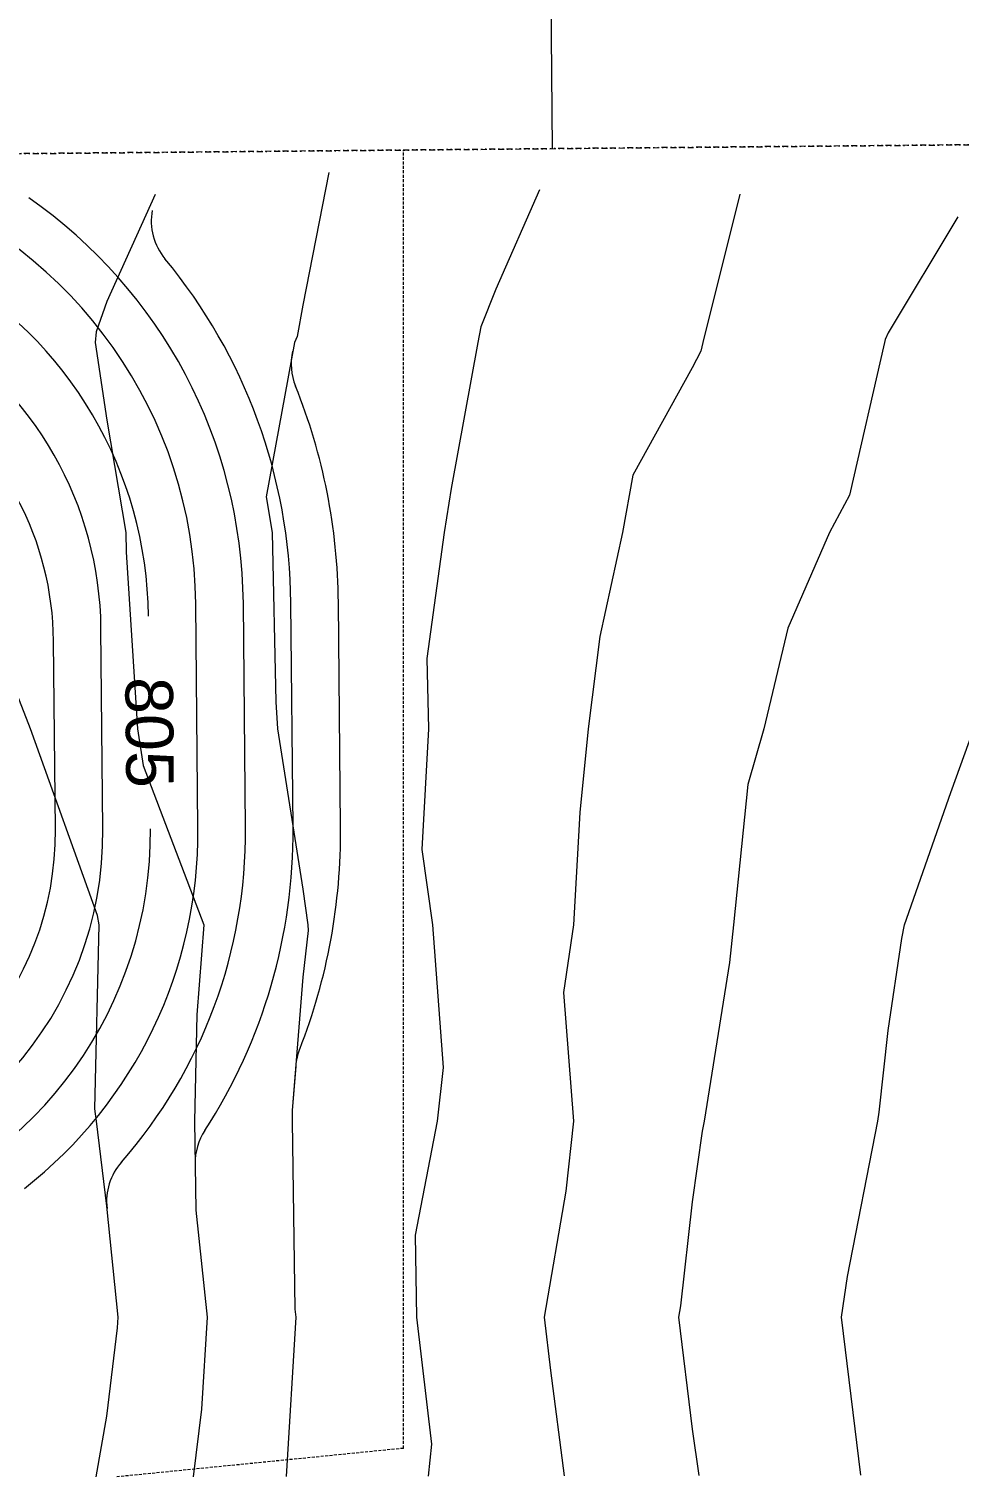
# Model space of a CAD drawing. Extents: x 2300382 to 2302077, y 6907618 to 6908927.
# Drawn here: x 2301356.2 to 2301434.5, y 6907633.6 to 6907755.4 of the extents above; entities that cross this region are included whole.
import ezdxf
from ezdxf.enums import TextEntityAlignment as Align

# ---------------------------------------------------------------- set-up
doc = ezdxf.new("R2010")
doc.units = 0
doc.header["$MEASUREMENT"] = 0
doc.linetypes.add('DIVIDE', pattern=[1.25, 0.5, -0.25, 0, -0.25, 0, -0.25])
doc.linetypes.add('HIDDEN', pattern=[0.375, 0.25, -0.125])
for name, color, linetype, lineweight in [('GRAD-5', 7, 'Continuous', 0), ('GRAD-6', 7, 'Continuous', 0), ('GRAD-7', 7, 'Continuous', 0), ('LAYO-31', 7, 'Continuous', 0), ('LAYO-33', 7, 'Continuous', 0), ('LAYO-34', 7, 'Continuous', 0), ('LAYO-37', 7, 'Continuous', 0), ('LIDAR2DSHD-5', 7, 'Continuous', 0), ('LIDAR2DSHD-6', 7, 'Continuous', 0)]:
    doc.layers.add(name, color=color, linetype=linetype, lineweight=lineweight)
doc.styles.get("Standard").update_dxf_attribs({"font": 'ARIAL.TTF'})

msp = doc.modelspace()

# ---------------------------------------------------------------- linework, layer by layer
at = {"layer": 'GRAD-5', "color": 5, "linetype": 'Continuous', "lineweight": 0}
for centre, start, end in [((2301332.26, 6907705.65), 0.539, 120.4568), ((2301332.43, 6907687.77), 288.0216, 0.539)]:
    msp.add_arc(centre, 34, start, end, dxfattribs=at)
at = {"layer": 'GRAD-6', "color": 5, "linetype": 'Continuous', "lineweight": 0}
for p, q in [((2301370.43, 6907688.13), (2301370.25, 6907707.01)), ((2301374.43, 6907688.17), (2301374.25, 6907707.05)), ((2301378.43, 6907688.2), (2301378.25, 6907707.08)), ((2301382.42, 6907688.24), (2301382.25, 6907707.12)), ((2301362.43, 6907688.05), (2301362.27, 6907704.93)), ((2301358.43, 6907688.02), (2301358.28, 6907703.9)), ((2301378.66, 6907668.12), (2301378.36, 6907664.39))]:
    msp.add_line(p, q, dxfattribs=at)
for centre, radius, start, end in [((2301332.25, 6907706.65), 38, 0.539, 69.8829), ((2301332.25, 6907706.65), 42, 0.539, 55.2185), ((2301371.5, 6907739.22), 5, 169.8241, 219.6852), ((2301332.25, 6907706.65), 46, 0.539, 39.6852), ((2301332.27, 6907704.65), 30, 0.539, 117.2242), ((2301332.28, 6907703.65), 26, 0.539, 109.9696), ((2301383.27, 6907727.18), 5, 167.5355, 201.918), ((2301332.25, 6907706.65), 50, 0.539, 21.918), ((2301332.43, 6907687.77), 26, 275.9077, 0.539), ((2301332.43, 6907687.77), 30, 275.9077, 0.539), ((2301332.43, 6907687.77), 38, 307.9984, 0.539), ((2301332.43, 6907687.77), 42, 318.6977, 0.539), ((2301332.43, 6907687.77), 46, 326.9832, 0.539), ((2301332.43, 6907687.77), 50, 338.6251, 0.539), ((2301383.64, 6907667.73), 5, 158.6251, 175.4859), ((2301375.19, 6907659.98), 5, 146.9832, 180.8548), ((2301367.74, 6907656.75), 5, 138.6977, 186.9437)]:
    msp.add_arc(centre, radius, start, end, dxfattribs=at)
at = {"layer": 'LAYO-31', "color": 7, "linetype": 'DIVIDE', "lineweight": 0}
msp.add_lwpolyline([(2300678.18, 6908874.6), (2300672.44, 6908863.49), (2300676.2, 6908849.85), (2300594.69, 6908706.39), (2300646.86, 6908676.75), (2300660.5, 6908680.51), (2300751.79, 6908628.64), (2300630.77, 6908415.62), (2300621.3, 6908367.99), (2300627.22, 6907738.02), (2302053.71, 6907751.44), (2302037.06, 6908510.98), (2302026.84, 6908520.91), (2301666.66, 6908518.41), (2301666.33, 6908530.91), (2301597.33, 6908530.43), (2301596.8, 6908517.93), (2301509.57, 6908517.32, -0.131647), (2301088.82, 6908626.94), (2300742, 6908823.97), (2300748.61, 6908834.59), (2300678.18, 6908874.6)], format="xyb", dxfattribs=at)
at = {"layer": 'LAYO-33', "color": 7, "linetype": 'Continuous', "lineweight": 0}
msp.add_line((2301400.27, 6907745.29), (2301399.19, 6907860.29), dxfattribs=at)
at = {"layer": 'LAYO-34', "color": 5, "linetype": 'HIDDEN', "lineweight": 0}
for q in [(2301387.72, 6907745.17), (2301363.49, 6907633.56)]:
    msp.add_line((2301387.72, 6907635.97), q, dxfattribs=at)
at = {"layer": 'LAYO-37', "color": 7, "linetype": 'DIVIDE', "lineweight": 0}
msp.add_line((2302053.71, 6907751.44), (2300396.6, 6907735.85), dxfattribs=at)
at = {"layer": 'LIDAR2DSHD-5', "color": 35, "linetype": 'Continuous', "lineweight": 0}
for p, q in [((2301399.18, 6907741.82), (2301395.5, 6907733.46)), ((2301395.5, 6907733.46), (2301394.22, 6907730.3)), ((2301394.22, 6907730.3), (2301393.97, 6907729)), ((2301393.97, 6907729), (2301391.73, 6907716.71)), ((2301391.73, 6907716.71), (2301391.14, 6907713)), ((2301391.14, 6907713), (2301389.69, 6907702.4)), ((2301389.69, 6907702.4), (2301389.83, 6907696.5)), ((2301389.83, 6907696.5), (2301389.27, 6907686.33)), ((2301389.27, 6907686.33), (2301390.15, 6907680)), ((2301390.15, 6907680), (2301391.07, 6907668)), ((2301391.07, 6907668), (2301390.55, 6907663.5)), ((2301390.55, 6907663.5), (2301388.7, 6907653.9)), ((2301388.7, 6907653.9), (2301388.83, 6907647)), ((2301388.83, 6907647), (2301390.08, 6907636.33)), ((2301390.08, 6907636.33), (2301389.8, 6907633.62))]:
    msp.add_line(p, q, dxfattribs=at)
at = {"layer": 'LIDAR2DSHD-6', "color": 35, "linetype": 'Continuous', "lineweight": 0}
for p, q in [((2301381.43, 6907743.29), (2301379.25, 6907732.14)), ((2301366.82, 6907741.43), (2301362.75, 6907732.45)), ((2301416.03, 6907741.47), (2301412.92, 6907729)), ((2301434.36, 6907739.55), (2301428.5, 6907729.79)), ((2301362.75, 6907732.45), (2301361.87, 6907729.89)), ((2301379.25, 6907732.14), (2301378.77, 6907729.48)), ((2301361.87, 6907729.89), (2301361.79, 6907729)), ((2301361.79, 6907729), (2301362.75, 6907722.45)), ((2301378.56, 6907729), (2301376.16, 6907716)), ((2301378.77, 6907729.48), (2301378.56, 6907729)), ((2301412.92, 6907729), (2301412.75, 6907728.27)), ((2301428.19, 6907729), (2301425.25, 6907716.15)), ((2301428.26, 6907729.24), (2301428.19, 6907729)), ((2301428.5, 6907729.79), (2301428.26, 6907729.24)), ((2301412.75, 6907728.27), (2301412, 6907726.87)), ((2301412, 6907726.87), (2301407.01, 6907717.84)), ((2301362.75, 6907722.45), (2301364.35, 6907713)), ((2301407.01, 6907717.84), (2301406.15, 6907713)), ((2301376.16, 6907716), (2301376.66, 6907713)), ((2301425.25, 6907716.15), (2301423.57, 6907713)), ((2301364.35, 6907713), (2301364.39, 6907711.36)), ((2301376.66, 6907713), (2301376.98, 6907698.77)), ((2301406.15, 6907713), (2301404.24, 6907704.26)), ((2301423.57, 6907713), (2301420.05, 6907704.95)), ((2301364.39, 6907711.36), (2301365.34, 6907696.5)), ((2301356.35, 6907696.5), (2301352.1, 6907707.32)), ((2301420.05, 6907704.95), (2301418.04, 6907696.5)), ((2301404.24, 6907704.26), (2301403.26, 6907696.5)), ((2301376.98, 6907698.77), (2301377.13, 6907696.5)), ((2301361.98, 6907680.79), (2301356.35, 6907696.5)), ((2301365.34, 6907696.5), (2301365.83, 6907693.42)), ((2301377.13, 6907696.5), (2301379.25, 6907683)), ((2301403.26, 6907696.5), (2301402.55, 6907689.45)), ((2301418.04, 6907696.5), (2301416.7, 6907691.8)), ((2301433.77, 6907691.15), (2301435.72, 6907696.5)), ((2301365.83, 6907693.42), (2301370.91, 6907680)), ((2301416.7, 6907691.8), (2301415.5, 6907680)), ((2301429.89, 6907680), (2301433.77, 6907691.15)), ((2301402.55, 6907689.45), (2301402.02, 6907680)), ((2301379.25, 6907683), (2301379.67, 6907680)), ((2301361.74, 6907664.52), (2301362.13, 6907680)), ((2301362.13, 6907680), (2301361.98, 6907680.79)), ((2301370.91, 6907680), (2301370.32, 6907672.43)), ((2301379.67, 6907680), (2301379.7, 6907679.54)), ((2301402.02, 6907680), (2301401.19, 6907674.31)), ((2301415.5, 6907680), (2301415.15, 6907676.85)), ((2301429.64, 6907678.85), (2301429.89, 6907680)), ((2301379.7, 6907679.54), (2301379.25, 6907675.6)), ((2301428.5, 6907671.12), (2301429.64, 6907678.85)), ((2301415.15, 6907676.85), (2301413.02, 6907663.5)), ((2301379.25, 6907675.6), (2301378.36, 6907664.39)), ((2301401.19, 6907674.31), (2301402.04, 6907663.5)), ((2301370.32, 6907672.43), (2301370.14, 6907663.5)), ((2301427.74, 6907664.26), (2301428.5, 6907671.12)), ((2301361.88, 6907663.5), (2301361.74, 6907664.52)), ((2301378.36, 6907664.39), (2301378.35, 6907663.5)), ((2301427.62, 6907663.5), (2301427.74, 6907664.26)), ((2301362.75, 6907656.33), (2301361.88, 6907663.5)), ((2301370.14, 6907663.5), (2301370.25, 6907656)), ((2301378.35, 6907663.5), (2301378.58, 6907647.67)), ((2301402.04, 6907663.5), (2301401.39, 6907657.61)), ((2301413.02, 6907663.5), (2301412.86, 6907662.64)), ((2301425.08, 6907650.42), (2301427.62, 6907663.5)), ((2301412.86, 6907662.64), (2301412, 6907656.71)), ((2301401.39, 6907657.61), (2301399.57, 6907647)), ((2301363.72, 6907647), (2301362.75, 6907656.33)), ((2301370.25, 6907656), (2301371.19, 6907647)), ((2301412, 6907656.71), (2301411.04, 6907647.96)), ((2301424.58, 6907647), (2301425.08, 6907650.42)), ((2301378.58, 6907647.67), (2301378.65, 6907647)), ((2301411.04, 6907647.96), (2301410.87, 6907647)), ((2301362.75, 6907638.68), (2301363.67, 6907646.11)), ((2301363.67, 6907646.11), (2301363.72, 6907647)), ((2301371.19, 6907647), (2301370.72, 6907639.27)), ((2301378.65, 6907647), (2301377.84, 6907633.6)), ((2301399.57, 6907647), (2301400.1, 6907642.53)), ((2301410.87, 6907647), (2301412, 6907637.59)), ((2301426.21, 6907633.71), (2301424.58, 6907647)), ((2301400.1, 6907642.53), (2301401.23, 6907633.65)), ((2301361.86, 6907633.56), (2301362.75, 6907638.68)), ((2301370.72, 6907639.27), (2301370.02, 6907633.58)), ((2301412, 6907637.59), (2301412.57, 6907633.68))]:
    msp.add_line(p, q, dxfattribs=at)

# ---------------------------------------------------------------- texts
at = {"layer": 'GRAD-7', "color": 5, "linetype": 'Continuous', "lineweight": 0}
msp.add_text('805', height=4, rotation=270.539, dxfattribs=at).set_placement((2301366.36, 6907696.19), align=Align.MIDDLE)

doc.saveas('drawing.dxf')
